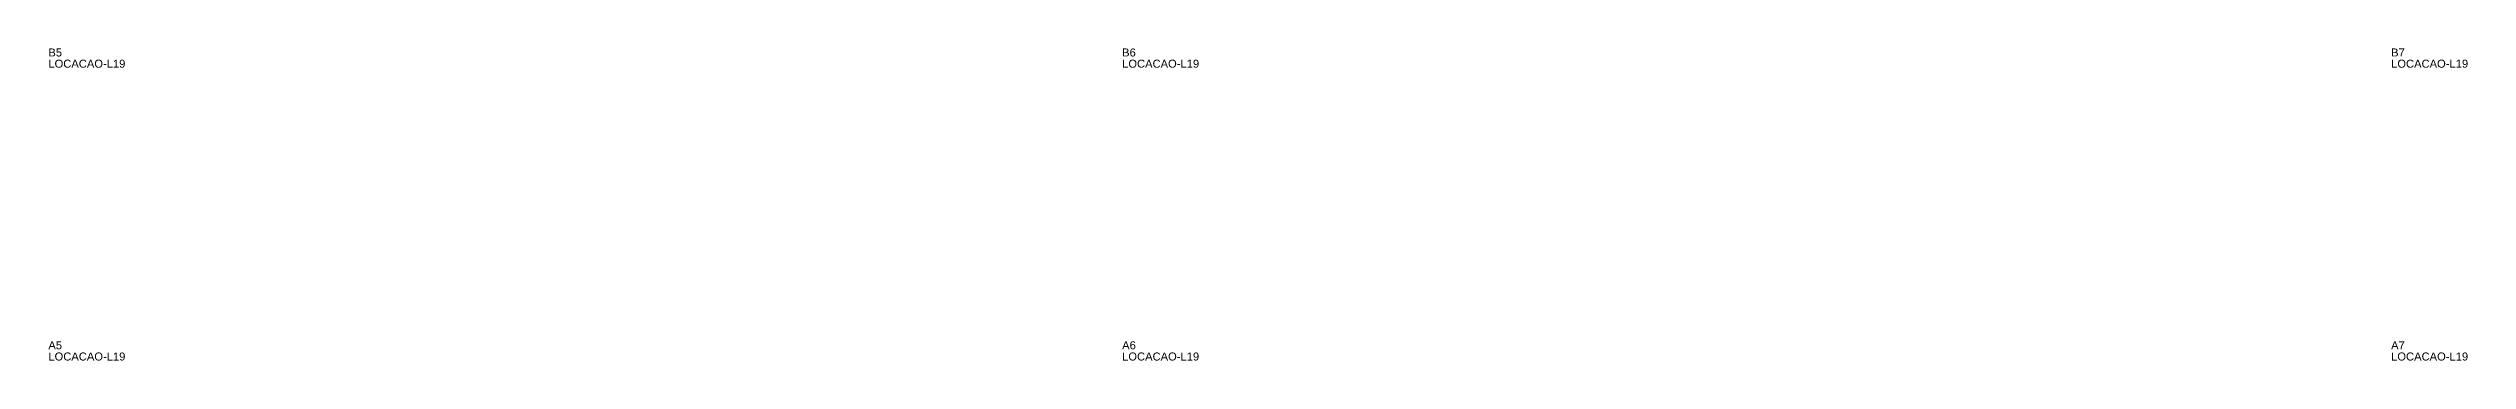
# Model space of a CAD drawing. Header units: metres. Extents: x 222 to 3259, y -123 to 202.
# Drawn here: x 1747 to 3259, y -26 to 169 of the extents above; entities that cross this region are included whole.
import ezdxf

# ---------------------------------------------------------------- set-up
doc = ezdxf.new("R2010")
doc.units = ezdxf.units.M
doc.layers.add('3', color=3, linetype='CONTINUOUS')
doc.layers.add('AUX00', color=7, linetype='CONTINUOUS')
doc.styles.add('STR_STANDARD', font='arial.ttf')

msp = doc.modelspace()

# ---------------------------------------------------------------- texts
at = {"layer": '3', "style": 'STR_STANDARD'}
for s, p in [('B5', (1747.2, 163.94)), ('B5', (1747.2, 163.94)), ('B6', (2418.2, 163.94)), ('B6', (2418.2, 163.94)), ('B7', (3211.2, 163.94)), ('B7', (3211.2, 163.94)), ('A5', (1747.2, -19.06)), ('A5', (1747.2, -19.06)), ('A6', (2418.2, -19.06)), ('A6', (2418.2, -19.06)), ('A7', (3211.2, -19.06)), ('A7', (3211.2, -19.06))]:
    msp.add_text(s, height=5, dxfattribs=at).set_placement(p)
at = {"layer": 'AUX00', "style": 'STR_STANDARD'}
for p in [(1747.2, 156.94), (1747.2, 156.94), (2418.2, 156.94), (2418.2, 156.94), (3211.2, 156.94), (3211.2, 156.94), (1747.2, -26.06), (1747.2, -26.06), (2418.2, -26.06), (2418.2, -26.06), (3211.2, -26.06), (3211.2, -26.06)]:
    msp.add_text('LOCACAO-L19', height=5, dxfattribs=at).set_placement(p)

doc.saveas('drawing.dxf')
